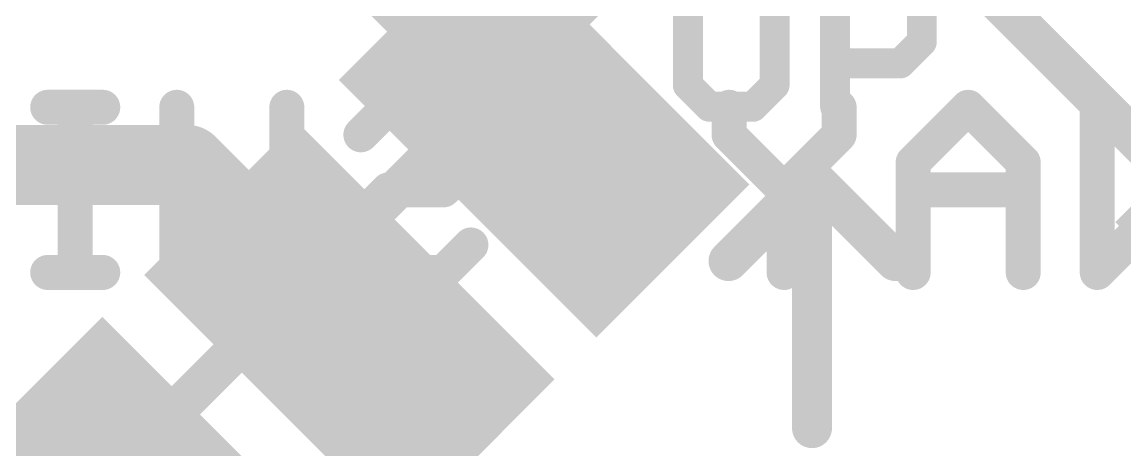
# Model space of a CAD drawing. Extents: x -19.1 to 23, y -12.7 to 20.4.
# Drawn here: x 7.42 to 13.02, y 14.43 to 16.6 of the extents above; entities that cross this region are included whole.
import ezdxf

# ---------------------------------------------------------------- set-up
doc = ezdxf.new("R2010")
doc.units = 0
for name, color, linetype in [('1', 12, 'CONTINUOUS'), ('21', 41, 'CONTINUOUS'), ('22', 40, 'CONTINUOUS'), ('51', 53, 'CONTINUOUS')]:
    doc.layers.add(name, color=color, linetype=linetype)

# ---------------------------------------------------------------- blocks, each defined once
blk = doc.blocks.new('RECT')
blk.add_solid([(-0.5, -0.5), (0.5, -0.5), (-0.5, 0.5), (0.5, 0.5)])

msp = doc.modelspace()

# ---------------------------------------------------------------- linework, layer by layer
at = {"layer": '1', "const_width": 0.4064}
for points in [[(9.2826, 16.8275), (10.0688, 16.0411)], [(6.985, 15.875), (8.2552, 15.875)], [(8.2552, 15.875), (9.0789, 15.0511)]]:
    msp.add_lwpolyline(points, dxfattribs=at)
at = {"layer": '1', "const_width": 0.2032}
for points in [[(9.997, 15.9692, 1), (10.1407, 16.1129)], [(8.3271, 15.9468, 1), (8.1833, 15.8032)], [(8.2552, 15.7734, 1), (8.2552, 15.9766)], [(9.007, 14.9793, 1), (9.1507, 15.123)]]:
    msp.add_lwpolyline(points, format="xyb", dxfattribs=at)
at = {"layer": '21'}
for points, const_width in [([(7.0813, 13.5132), (10.6168, 17.0487)], 0.2032), ([(12.031, 17.0487), (13.1978, 15.882)], 0.2032), ([(10.7991, 16.8313), (10.7991, 16.2805)], 0.1524), ([(11.2397, 16.2805), (11.2397, 16.8313)], 0.1524), ([(11.5475, 16.1703), (11.5475, 16.8313)], 0.1524), ([(11.9881, 16.7211), (11.9881, 16.5008)], 0.1524), ([(11.9881, 16.5008), (11.878, 16.3906)], 0.1524), ([(11.878, 16.3906), (11.5475, 16.3906)], 0.1524), ([(10.7991, 16.2805), (10.9093, 16.1703)], 0.1524), ([(11.1296, 16.1703), (11.2397, 16.2805)], 0.1524), ([(10.9093, 16.1703), (11.1296, 16.1703)], 0.1524), ([(11.43, 15.8113), (11.0057, 15.387)], 0.2032), ([(11.43, 14.5385), (11.43, 15.8113)], 0.2032), ([(11.43, 15.8113), (11.8543, 15.387)], 0.2032)]:
    msp.add_lwpolyline(points, dxfattribs=dict(at, const_width=const_width))
for points, const_width in [([(11.95, 16.5008, 1), (12.0262, 16.5008)], 0.0762), ([(12.0151, 16.4739, 1), (11.9612, 16.5277)], 0.0762), ([(11.5475, 16.4287, 1), (11.5475, 16.3525)], 0.0762), ([(11.851, 16.4176, 1), (11.9049, 16.3637)], 0.0762), ([(11.878, 16.3525, 1), (11.878, 16.4287)], 0.0762), ([(10.826, 16.3074, 1), (10.7721, 16.2535)], 0.0762), ([(10.761, 16.2805, 1), (10.8372, 16.2805)], 0.0762), ([(11.2016, 16.2805, 1), (11.2778, 16.2805)], 0.0762), ([(11.2667, 16.2535, 1), (11.2128, 16.3074)], 0.0762), ([(10.9093, 16.2084, 1), (10.9093, 16.1322)], 0.0762), ([(10.8823, 16.1434, 1), (10.9362, 16.1973)], 0.0762), ([(11.1026, 16.1973, 1), (11.1565, 16.1434)], 0.0762), ([(11.1296, 16.1322, 1), (11.1296, 16.2084)], 0.0762), ([(11.5094, 16.1703, 1), (11.5856, 16.1703)], 0.0762), ([(11.4808, 15.8113, 1), (11.3792, 15.8113)], 0.1016), ([(11.4659, 15.8472, 1), (11.3941, 15.7753)], 0.1016), ([(11.4659, 15.7753, 1), (11.3941, 15.8472)], 0.1016), ([(10.9698, 15.4229, 1), (11.0417, 15.3511)], 0.1016), ([(11.8183, 15.3511, 1), (11.8902, 15.4229)], 0.1016), ([(11.3792, 14.5385, 1), (11.4808, 14.5385)], 0.1016)]:
    msp.add_lwpolyline(points, format="xyb", dxfattribs=dict(at, const_width=const_width))
at = {"layer": '22', "const_width": 0.0889}
for points in [[(7.5461, 16.2123, 1), (7.5461, 16.1234)], [(7.7304, 16.1678, 1), (7.6415, 16.1678)], [(7.8258, 16.1234, 1), (7.8258, 16.2123)], [(8.2464, 16.1678, 1), (8.1575, 16.1678)], [(8.8057, 16.1678, 1), (8.7168, 16.1678)], [(9.2773, 16.2123, 1), (9.2773, 16.1234)], [(9.3088, 16.1364, 1), (9.2459, 16.1992)], [(9.5884, 16.1992, 1), (9.5255, 16.1364)], [(9.557, 16.1234, 1), (9.557, 16.2123)], [(11.053, 16.1678, 1), (10.9641, 16.1678)], [(11.6123, 16.1678, 1), (11.5234, 16.1678)], [(12.2551, 16.1992, 1), (12.1923, 16.1364)], [(12.2551, 16.1364, 1), (12.1923, 16.1992)], [(12.924, 16.1678, 1), (12.8351, 16.1678)], [(9.1061, 16.0594, 1), (9.1689, 15.9966)], [(9.7412, 16.028, 1), (9.6523, 16.028)], [(9.6654, 15.9966, 1), (9.7282, 16.0594)], [(11.04, 16.0594, 1), (10.9771, 15.9966)], [(11.5993, 15.9966, 1), (11.5364, 16.0594)], [(10.9641, 16.028, 1), (11.053, 16.028)], [(11.5234, 16.028, 1), (11.6123, 16.028)], [(9.7282, 15.8567, 1), (9.6654, 15.9196)], [(11.9885, 15.8882, 1), (11.8996, 15.8882)], [(12.5478, 15.8882, 1), (12.4589, 15.8882)], [(9.6523, 15.8882, 1), (9.7412, 15.8882)], [(11.9126, 15.9196, 1), (11.9755, 15.8567)], [(12.4719, 15.8567, 1), (12.5348, 15.9196)], [(9.2773, 15.7928, 1), (9.2773, 15.7039)], [(9.3088, 15.7169, 1), (9.2459, 15.7798)], [(9.5255, 15.7798, 1), (9.5884, 15.7169)], [(9.557, 15.7039, 1), (9.557, 15.7928)], [(11.3326, 15.7484, 1), (11.2437, 15.7484)], [(11.2568, 15.7798, 1), (11.3196, 15.7169)], [(11.2568, 15.7169, 1), (11.3196, 15.7798)], [(11.9441, 15.7928, 1), (11.9441, 15.7039)], [(12.5033, 15.7039, 1), (12.5033, 15.7928)], [(8.5131, 15.64, 1), (8.4502, 15.5771)], [(8.5131, 15.5771, 1), (8.4502, 15.64)], [(9.182, 15.6085, 1), (9.0931, 15.6085)], [(9.1061, 15.64, 1), (9.1689, 15.5771)], [(9.1689, 15.5001, 1), (9.1061, 15.4373)], [(9.7282, 15.4373, 1), (9.6654, 15.5001)], [(9.0931, 15.4687, 1), (9.182, 15.4687)], [(7.5461, 15.3734, 1), (7.5461, 15.2845)], [(7.8258, 15.2845, 1), (7.8258, 15.3734)], [(9.2773, 15.3734, 1), (9.2773, 15.2845)], [(9.557, 15.2845, 1), (9.557, 15.3734)], [(7.6415, 15.3289, 1), (7.7304, 15.3289)], [(8.1706, 15.3603, 1), (8.2334, 15.2975)], [(8.1575, 15.3289, 1), (8.2464, 15.3289)], [(8.7168, 15.3289, 1), (8.8057, 15.3289)], [(8.7298, 15.2975, 1), (8.7927, 15.3603)], [(9.2459, 15.2975, 1), (9.3088, 15.3603)], [(9.5255, 15.3603, 1), (9.5884, 15.2975)], [(11.2437, 15.3289, 1), (11.3326, 15.3289)], [(11.8996, 15.3289, 1), (11.9885, 15.3289)], [(12.4589, 15.3289, 1), (12.5478, 15.3289)], [(12.8482, 15.3603, 1), (12.911, 15.2975)], [(12.8351, 15.3289, 1), (12.924, 15.3289)]]:
    msp.add_lwpolyline(points, format="xyb", dxfattribs=at)
at = {"layer": '22', "const_width": 0.1778}
for points in [[(7.8258, 16.1678), (7.5461, 16.1678)], [(7.6859, 15.3289), (7.6859, 16.1678)], [(8.202, 15.3289), (8.202, 16.1678)], [(8.7613, 16.1678), (8.7613, 15.3289)], [(9.1375, 16.028), (9.2773, 16.1678)], [(9.2773, 16.1678), (9.557, 16.1678)], [(9.557, 16.1678), (9.6968, 16.028)], [(11.0086, 16.028), (11.0086, 16.1678)], [(11.5678, 16.1678), (11.5678, 16.028)], [(12.2237, 16.1678), (11.9441, 15.8882)], [(12.5033, 15.8882), (12.2237, 16.1678)], [(12.8796, 15.3289), (12.8796, 16.1678)], [(9.6968, 16.028), (9.6968, 15.8882)], [(11.2882, 15.7484), (11.0086, 16.028)], [(11.5678, 16.028), (11.2882, 15.7484)], [(9.6968, 15.8882), (9.557, 15.7484)], [(11.9441, 15.8882), (11.9441, 15.3289)], [(12.5033, 15.3289), (12.5033, 15.8882)], [(9.2773, 15.7484), (9.1375, 15.6085)], [(9.557, 15.7484), (9.2773, 15.7484)], [(11.2882, 15.7484), (11.2882, 15.3289)], [(12.5033, 15.7484), (11.9441, 15.7484)], [(8.4816, 15.6085), (8.202, 15.3289)], [(8.7613, 15.3289), (8.4816, 15.6085)], [(9.1375, 15.6085), (9.1375, 15.4687)], [(13.1592, 15.6085), (12.8796, 15.3289)], [(9.1375, 15.4687), (9.2773, 15.3289)], [(9.557, 15.3289), (9.6968, 15.4687)], [(7.8258, 15.3289), (7.5461, 15.3289)], [(9.2773, 15.3289), (9.557, 15.3289)]]:
    msp.add_lwpolyline(points, dxfattribs=at)
at = {"layer": '51'}
for points, const_width in [([(7.0813, 13.5132), (10.6168, 17.0487)], 0.2032), ([(12.031, 17.0487), (13.1978, 15.882)], 0.2032), ([(10.7991, 16.8313), (10.7991, 16.2805)], 0.1524), ([(11.2397, 16.2805), (11.2397, 16.8313)], 0.1524), ([(11.5475, 16.1703), (11.5475, 16.8313)], 0.1524), ([(11.9881, 16.7211), (11.9881, 16.5008)], 0.1524), ([(11.9881, 16.5008), (11.878, 16.3906)], 0.1524), ([(11.878, 16.3906), (11.5475, 16.3906)], 0.1524), ([(10.7991, 16.2805), (10.9093, 16.1703)], 0.1524), ([(11.1296, 16.1703), (11.2397, 16.2805)], 0.1524), ([(10.9093, 16.1703), (11.1296, 16.1703)], 0.1524), ([(11.43, 15.8113), (11.0057, 15.387)], 0.2032), ([(11.43, 14.5385), (11.43, 15.8113)], 0.2032), ([(11.43, 15.8113), (11.8543, 15.387)], 0.2032)]:
    msp.add_lwpolyline(points, dxfattribs=dict(at, const_width=const_width))
for points, const_width in [([(11.95, 16.5008, 1), (12.0262, 16.5008)], 0.0762), ([(12.0151, 16.4739, 1), (11.9612, 16.5277)], 0.0762), ([(11.5475, 16.4287, 1), (11.5475, 16.3525)], 0.0762), ([(11.851, 16.4176, 1), (11.9049, 16.3637)], 0.0762), ([(11.878, 16.3525, 1), (11.878, 16.4287)], 0.0762), ([(10.826, 16.3074, 1), (10.7721, 16.2535)], 0.0762), ([(10.761, 16.2805, 1), (10.8372, 16.2805)], 0.0762), ([(11.2016, 16.2805, 1), (11.2778, 16.2805)], 0.0762), ([(11.2667, 16.2535, 1), (11.2128, 16.3074)], 0.0762), ([(10.9093, 16.2084, 1), (10.9093, 16.1322)], 0.0762), ([(10.8823, 16.1434, 1), (10.9362, 16.1973)], 0.0762), ([(11.1026, 16.1973, 1), (11.1565, 16.1434)], 0.0762), ([(11.1296, 16.1322, 1), (11.1296, 16.2084)], 0.0762), ([(11.5094, 16.1703, 1), (11.5856, 16.1703)], 0.0762), ([(11.4808, 15.8113, 1), (11.3792, 15.8113)], 0.1016), ([(11.4659, 15.8472, 1), (11.3941, 15.7753)], 0.1016), ([(11.4659, 15.7753, 1), (11.3941, 15.8472)], 0.1016), ([(10.9698, 15.4229, 1), (11.0417, 15.3511)], 0.1016), ([(11.8183, 15.3511, 1), (11.8902, 15.4229)], 0.1016), ([(11.3792, 14.5385, 1), (11.4808, 14.5385)], 0.1016)]:
    msp.add_lwpolyline(points, format="xyb", dxfattribs=dict(at, const_width=const_width))

# ---------------------------------------------------------------- block references
at = {"layer": '1', "rotation": 315}
for p, xscale, yscale in [((10.0688, 16.0411), 1.85, 1.1), ((14.3504, 15.6204), 1.9, 2), ((9.0789, 15.0511), 1.85, 1.1), ((8.0889, 14.0612), 1.85, 1.1)]:
    msp.add_blockref('RECT', p, dxfattribs=dict(at, xscale=xscale, yscale=yscale))

doc.saveas('drawing.dxf')
